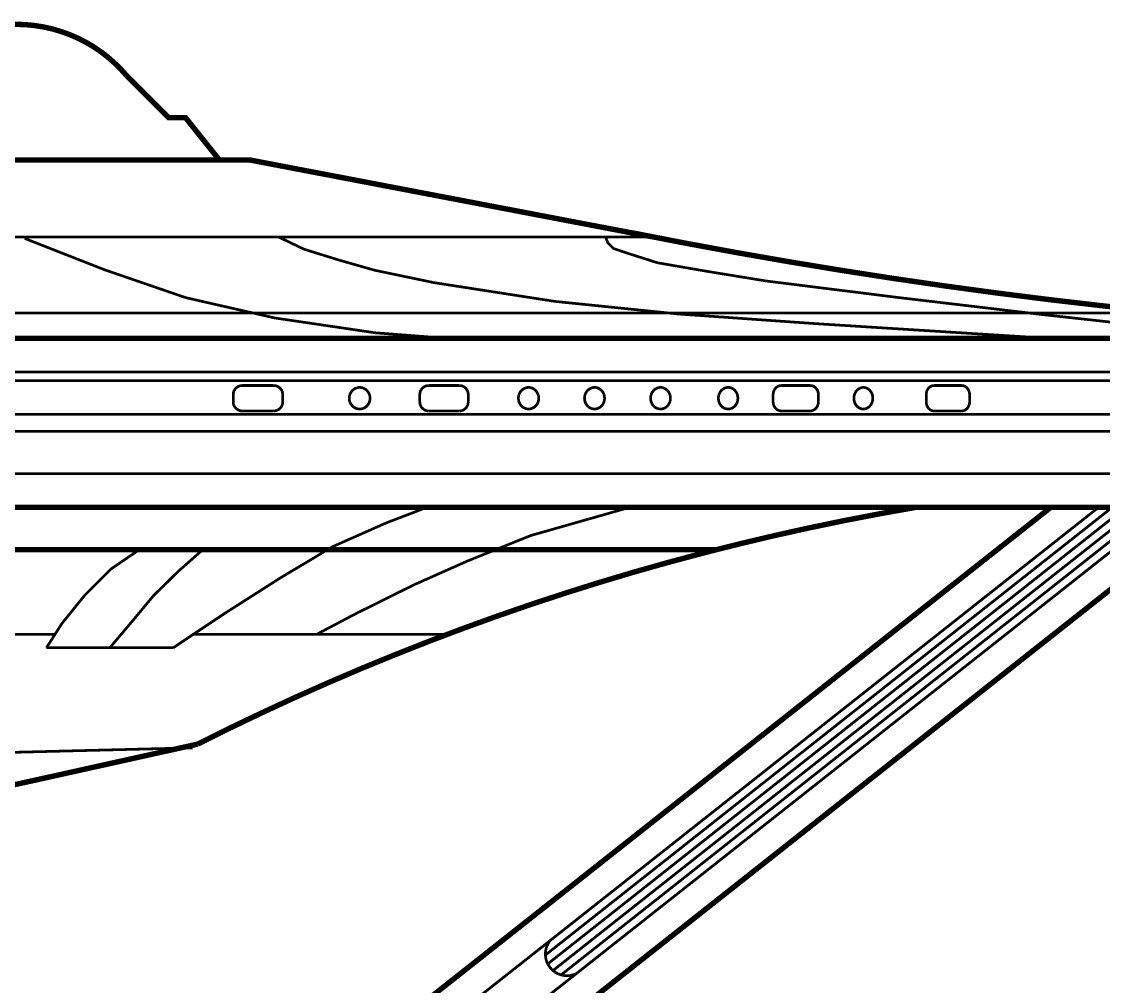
# Model space of a CAD drawing. Extents: x 0.8 to 42.3, y -0.1 to 32.5.
# Drawn here: x 8.336 to 10.902, y 7.827 to 10.114 of the extents above; entities that cross this region are included whole.
import ezdxf

# ---------------------------------------------------------------- set-up
doc = ezdxf.new("R2010")
doc.units = 0
doc.layers.add('FRONT', color=7, linetype='CONTINUOUS')

msp = doc.modelspace()

# ---------------------------------------------------------------- linework, layer by layer
at = {"layer": 'FRONT'}
for points, const_width in [([(8.4285, 10.0909), (8.4083, 10.0968), (8.3877, 10.1014), (8.3668, 10.1047), (8.3458, 10.1068), (8.3247, 10.1075), (8.3036, 10.107)], 0.0128), ([(8.4285, 10.0909), (8.4484, 10.0838), (8.4678, 10.0755), (8.4866, 10.066), (8.5049, 10.0554), (8.5224, 10.0436), (8.5392, 10.0308), (8.5551, 10.017), (8.5702, 10.0023), (8.5844, 9.9866)], 0.0128), ([(8.5844, 9.9866), (8.6846, 9.8864), (8.7246, 9.8864), (8.8048, 9.7862)], 0.0128), ([(9.8328, 9.6036), (8.8759, 9.7862), (6.5103, 9.7862)], 0.0128), ([(5.5534, 9.6036), (9.8328, 9.6036)], 0.00641), ([(8.7246, 9.4597), (8.5325, 9.5257), (8.343, 9.6)], 0.00641), ([(10.7541, 9.3643), (10.5384, 9.3778), (10.2175, 9.398), (9.8925, 9.4209), (9.6012, 9.4506), (9.3141, 9.4951), (9.1725, 9.5247), (9.0875, 9.549), (9.0053, 9.5746), (8.945, 9.6036)], 0.00641), ([(10.1015, 9.4991), (9.9613, 9.522), (9.844, 9.5423), (9.7765, 9.5638), (9.7401, 9.576), (9.7267, 9.5895), (9.7199, 9.6056)], 0.00641), ([(11.276, 9.4037), (11.1509, 9.4146), (11.0258, 9.4268), (10.9008, 9.4401), (10.776, 9.4546), (10.6513, 9.4703), (10.5268, 9.4872), (10.4025, 9.5053), (10.2783, 9.5246), (10.1543, 9.545), (10.0305, 9.5666), (9.9069, 9.5894), (9.7836, 9.6134)], 0.0128), ([(11.3343, 9.3631), (11.0629, 9.3858), (10.7555, 9.4196), (10.4143, 9.46), (10.1015, 9.4991)], 0.00641), ([(9.1747, 9.3762), (8.9367, 9.4113), (8.7246, 9.4597)], 0.00641), ([(4.2439, 9.4232), (11.0611, 9.4232)], 0.00641), ([(11.1424, 9.4232), (4.3252, 9.4232)], 0.00641), ([(13.0945, 9.363), (2.2918, 9.363)], 0.0128), ([(9.1747, 9.3762), (9.3459, 9.363)], 0.00641), ([(10.7541, 9.3643), (10.8294, 9.363)], 0.00641), ([(2.2214, 9.2829), (13.1648, 9.2829)], 0.00641), ([(2.2265, 9.2628), (13.1598, 9.2628)], 0.00641), ([(8.8406, 9.2403), (8.839, 9.2369), (8.8381, 9.2332), (8.8378, 9.2294)], 0.00641), ([(8.8406, 9.2403), (8.8427, 9.2434), (8.8454, 9.2461), (8.8484, 9.2483), (8.8518, 9.2499), (8.8553, 9.2509), (8.859, 9.2512)], 0.00641), ([(8.9341, 9.2512), (8.859, 9.2512)], 0.00641), ([(8.9554, 9.2294), (8.9551, 9.2332), (8.9541, 9.2369), (8.9525, 9.2403), (8.9504, 9.2434), (8.9478, 9.2461), (8.9448, 9.2483), (8.9414, 9.2499), (8.9378, 9.2509), (8.9341, 9.2512)], 0.00641), ([(9.1301, 9.2455), (9.1352, 9.2466), (9.1404, 9.2466), (9.1454, 9.2455), (9.1501, 9.2433), (9.1543, 9.2401), (9.1578, 9.2361), (9.1604, 9.2315), (9.162, 9.2264), (9.1625, 9.2211), (9.162, 9.2157), (9.1604, 9.2106), (9.1578, 9.206), (9.1543, 9.202), (9.1501, 9.1988), (9.1454, 9.1967), (9.1404, 9.1955), (9.1352, 9.1955), (9.1301, 9.1967), (9.1254, 9.1988), (9.1212, 9.202), (9.1178, 9.206), (9.1152, 9.2106), (9.1136, 9.2157), (9.113, 9.2211)], 0.00641), ([(9.1301, 9.2455), (9.1254, 9.2433), (9.1212, 9.2401), (9.1178, 9.2361), (9.1152, 9.2315), (9.1136, 9.2264), (9.113, 9.2211)], 0.00641), ([(9.2832, 9.2403), (9.2817, 9.2369), (9.2807, 9.2332), (9.2804, 9.2294), (9.2804, 9.2127)], 0.00641), ([(9.2832, 9.2403), (9.2853, 9.2434), (9.2879, 9.2461), (9.2908, 9.2483), (9.2941, 9.2499), (9.2976, 9.2509), (9.3012, 9.2512)], 0.00641), ([(9.3746, 9.2512), (9.3012, 9.2512)], 0.00641), ([(9.3954, 9.2294), (9.3951, 9.2332), (9.3942, 9.2369), (9.3926, 9.2403), (9.3906, 9.2434), (9.388, 9.2461), (9.385, 9.2483), (9.3817, 9.2499), (9.3782, 9.2509), (9.3746, 9.2512)], 0.00641), ([(9.5626, 9.2211), (9.5621, 9.2264), (9.5605, 9.2315), (9.558, 9.2361), (9.5546, 9.2401), (9.5505, 9.2433), (9.5459, 9.2455), (9.541, 9.2466), (9.5359, 9.2466), (9.531, 9.2455), (9.5264, 9.2433), (9.5223, 9.2401), (9.5189, 9.2361), (9.5164, 9.2315), (9.5148, 9.2264), (9.5143, 9.2211), (9.5148, 9.2157), (9.5164, 9.2106), (9.5189, 9.206), (9.5223, 9.202), (9.5264, 9.1988), (9.531, 9.1967), (9.5359, 9.1955), (9.541, 9.1955), (9.5459, 9.1967), (9.5505, 9.1988), (9.5546, 9.202), (9.558, 9.206), (9.5605, 9.2106), (9.5621, 9.2157), (9.5626, 9.2211)], 0.00641), ([(9.7188, 9.2211), (9.7183, 9.2264), (9.7168, 9.2315), (9.7143, 9.2361), (9.711, 9.2401), (9.7069, 9.2433), (9.7024, 9.2455), (9.6975, 9.2466), (9.6925, 9.2466), (9.6876, 9.2455), (9.6831, 9.2433), (9.679, 9.2401), (9.6757, 9.2361), (9.6732, 9.2315), (9.6716, 9.2264), (9.6711, 9.2211), (9.6716, 9.2157), (9.6732, 9.2106), (9.6757, 9.206), (9.679, 9.202), (9.6831, 9.1988), (9.6876, 9.1967), (9.6925, 9.1955), (9.6975, 9.1955), (9.7024, 9.1967), (9.7069, 9.1988), (9.711, 9.202), (9.7143, 9.206), (9.7168, 9.2106), (9.7183, 9.2157), (9.7188, 9.2211)], 0.00641), ([(9.7188, 9.2211), (9.7183, 9.2264), (9.7168, 9.2315), (9.7143, 9.2361), (9.711, 9.2401), (9.7069, 9.2433), (9.7024, 9.2455), (9.6975, 9.2466), (9.6925, 9.2466), (9.6876, 9.2455), (9.6831, 9.2433), (9.679, 9.2401), (9.6757, 9.2361), (9.6732, 9.2315), (9.6716, 9.2264), (9.6711, 9.2211), (9.6716, 9.2157), (9.6732, 9.2106), (9.6757, 9.206), (9.679, 9.202), (9.6831, 9.1988), (9.6876, 9.1967), (9.6925, 9.1955), (9.6975, 9.1955), (9.7024, 9.1967), (9.7069, 9.1988), (9.711, 9.202), (9.7143, 9.206), (9.7168, 9.2106), (9.7183, 9.2157), (9.7188, 9.2211)], 0.00641), ([(9.7188, 9.2211), (9.7183, 9.2264), (9.7168, 9.2315), (9.7143, 9.2361), (9.711, 9.2401), (9.7069, 9.2433), (9.7024, 9.2455), (9.6975, 9.2466), (9.6925, 9.2466), (9.6876, 9.2455), (9.6831, 9.2433), (9.679, 9.2401), (9.6757, 9.2361), (9.6732, 9.2315), (9.6716, 9.2264), (9.6711, 9.2211), (9.6716, 9.2157), (9.6732, 9.2106), (9.6757, 9.206), (9.679, 9.202), (9.6831, 9.1988), (9.6876, 9.1967), (9.6925, 9.1955), (9.6975, 9.1955), (9.7024, 9.1967), (9.7069, 9.1988), (9.711, 9.202), (9.7143, 9.206), (9.7168, 9.2106), (9.7183, 9.2157), (9.7188, 9.2211)], 0.00641), ([(9.7188, 9.2211), (9.7183, 9.2264), (9.7168, 9.2315), (9.7143, 9.2361), (9.711, 9.2401), (9.7069, 9.2433), (9.7024, 9.2455), (9.6975, 9.2466), (9.6925, 9.2466), (9.6876, 9.2455), (9.6831, 9.2433), (9.679, 9.2401), (9.6757, 9.2361), (9.6732, 9.2315), (9.6716, 9.2264), (9.6711, 9.2211), (9.6716, 9.2157), (9.6732, 9.2106), (9.6757, 9.206), (9.679, 9.202), (9.6831, 9.1988), (9.6876, 9.1967), (9.6925, 9.1955), (9.6975, 9.1955), (9.7024, 9.1967), (9.7069, 9.1988), (9.711, 9.202), (9.7143, 9.206), (9.7168, 9.2106), (9.7183, 9.2157), (9.7188, 9.2211)], 0.00641), ([(9.8751, 9.2211), (9.8746, 9.2264), (9.873, 9.2315), (9.8706, 9.2361), (9.8673, 9.2401), (9.8633, 9.2433), (9.8588, 9.2455), (9.854, 9.2466), (9.849, 9.2466), (9.8442, 9.2455), (9.8397, 9.2433), (9.8357, 9.2401), (9.8324, 9.2361), (9.83, 9.2315), (9.8285, 9.2264), (9.8279, 9.2211), (9.8285, 9.2157), (9.83, 9.2106), (9.8324, 9.206), (9.8357, 9.202), (9.8397, 9.1988), (9.8442, 9.1967), (9.849, 9.1955), (9.854, 9.1955), (9.8588, 9.1967), (9.8633, 9.1988), (9.8673, 9.202), (9.8706, 9.206), (9.873, 9.2106), (9.8746, 9.2157), (9.8751, 9.2211)], 0.00641), ([(9.8751, 9.2211), (9.8746, 9.2264), (9.873, 9.2315), (9.8706, 9.2361), (9.8673, 9.2401), (9.8633, 9.2433), (9.8588, 9.2455), (9.854, 9.2466), (9.849, 9.2466), (9.8442, 9.2455), (9.8397, 9.2433), (9.8357, 9.2401), (9.8324, 9.2361), (9.83, 9.2315), (9.8285, 9.2264), (9.8279, 9.2211), (9.8285, 9.2157), (9.83, 9.2106), (9.8324, 9.206), (9.8357, 9.202), (9.8397, 9.1988), (9.8442, 9.1967), (9.849, 9.1955), (9.854, 9.1955), (9.8588, 9.1967), (9.8633, 9.1988), (9.8673, 9.202), (9.8706, 9.206), (9.873, 9.2106), (9.8746, 9.2157), (9.8751, 9.2211)], 0.00641), ([(9.8751, 9.2211), (9.8746, 9.2264), (9.873, 9.2315), (9.8706, 9.2361), (9.8673, 9.2401), (9.8633, 9.2433), (9.8588, 9.2455), (9.854, 9.2466), (9.849, 9.2466), (9.8442, 9.2455), (9.8397, 9.2433), (9.8357, 9.2401), (9.8324, 9.2361), (9.83, 9.2315), (9.8285, 9.2264), (9.8279, 9.2211), (9.8285, 9.2157), (9.83, 9.2106), (9.8324, 9.206), (9.8357, 9.202), (9.8397, 9.1988), (9.8442, 9.1967), (9.849, 9.1955), (9.854, 9.1955), (9.8588, 9.1967), (9.8633, 9.1988), (9.8673, 9.202), (9.8706, 9.206), (9.873, 9.2106), (9.8746, 9.2157), (9.8751, 9.2211)], 0.00641), ([(9.8751, 9.2211), (9.8746, 9.2264), (9.873, 9.2315), (9.8706, 9.2361), (9.8673, 9.2401), (9.8633, 9.2433), (9.8588, 9.2455), (9.854, 9.2466), (9.849, 9.2466), (9.8442, 9.2455), (9.8397, 9.2433), (9.8357, 9.2401), (9.8324, 9.2361), (9.83, 9.2315), (9.8285, 9.2264), (9.8279, 9.2211), (9.8285, 9.2157), (9.83, 9.2106), (9.8324, 9.206), (9.8357, 9.202), (9.8397, 9.1988), (9.8442, 9.1967), (9.849, 9.1955), (9.854, 9.1955), (9.8588, 9.1967), (9.8633, 9.1988), (9.8673, 9.202), (9.8706, 9.206), (9.873, 9.2106), (9.8746, 9.2157), (9.8751, 9.2211)], 0.00641), ([(10.0351, 9.2211), (10.0346, 9.2264), (10.0331, 9.2315), (10.0307, 9.2361), (10.0274, 9.2401), (10.0235, 9.2433), (10.0191, 9.2455), (10.0143, 9.2466), (10.0095, 9.2466), (10.0047, 9.2455), (10.0003, 9.2433), (9.9963, 9.2401), (9.9931, 9.2361), (9.9907, 9.2315), (9.9892, 9.2264), (9.9887, 9.2211), (9.9892, 9.2157), (9.9907, 9.2106), (9.9931, 9.206), (9.9963, 9.202), (10.0003, 9.1988), (10.0047, 9.1967), (10.0095, 9.1955), (10.0143, 9.1955), (10.0191, 9.1967), (10.0235, 9.1988), (10.0274, 9.202), (10.0307, 9.206), (10.0331, 9.2106), (10.0346, 9.2157), (10.0351, 9.2211)], 0.00641), ([(10.0351, 9.2211), (10.0346, 9.2264), (10.0331, 9.2315), (10.0307, 9.2361), (10.0274, 9.2401), (10.0235, 9.2433), (10.0191, 9.2455), (10.0143, 9.2466), (10.0095, 9.2466), (10.0047, 9.2455), (10.0003, 9.2433), (9.9963, 9.2401), (9.9931, 9.2361), (9.9907, 9.2315), (9.9892, 9.2264), (9.9887, 9.2211), (9.9892, 9.2157), (9.9907, 9.2106), (9.9931, 9.206), (9.9963, 9.202), (10.0003, 9.1988), (10.0047, 9.1967), (10.0095, 9.1955), (10.0143, 9.1955), (10.0191, 9.1967), (10.0235, 9.1988), (10.0274, 9.202), (10.0307, 9.206), (10.0331, 9.2106), (10.0346, 9.2157), (10.0351, 9.2211)], 0.00641), ([(10.0351, 9.2211), (10.0346, 9.2264), (10.0331, 9.2315), (10.0307, 9.2361), (10.0274, 9.2401), (10.0235, 9.2433), (10.0191, 9.2455), (10.0143, 9.2466), (10.0095, 9.2466), (10.0047, 9.2455), (10.0003, 9.2433), (9.9963, 9.2401), (9.9931, 9.2361), (9.9907, 9.2315), (9.9892, 9.2264), (9.9887, 9.2211), (9.9892, 9.2157), (9.9907, 9.2106), (9.9931, 9.206), (9.9963, 9.202), (10.0003, 9.1988), (10.0047, 9.1967), (10.0095, 9.1955), (10.0143, 9.1955), (10.0191, 9.1967), (10.0235, 9.1988), (10.0274, 9.202), (10.0307, 9.206), (10.0331, 9.2106), (10.0346, 9.2157), (10.0351, 9.2211)], 0.00641), ([(10.0351, 9.2211), (10.0346, 9.2264), (10.0331, 9.2315), (10.0307, 9.2361), (10.0274, 9.2401), (10.0235, 9.2433), (10.0191, 9.2455), (10.0143, 9.2466), (10.0095, 9.2466), (10.0047, 9.2455), (10.0003, 9.2433), (9.9963, 9.2401), (9.9931, 9.2361), (9.9907, 9.2315), (9.9892, 9.2264), (9.9887, 9.2211), (9.9892, 9.2157), (9.9907, 9.2106), (9.9931, 9.206), (9.9963, 9.202), (10.0003, 9.1988), (10.0047, 9.1967), (10.0095, 9.1955), (10.0143, 9.1955), (10.0191, 9.1967), (10.0235, 9.1988), (10.0274, 9.202), (10.0307, 9.206), (10.0331, 9.2106), (10.0346, 9.2157), (10.0351, 9.2211)], 0.00641), ([(10.1212, 9.2403), (10.1197, 9.2369), (10.1189, 9.2332), (10.1186, 9.2294)], 0.00641), ([(10.1212, 9.2403), (10.1197, 9.2369), (10.1189, 9.2332), (10.1186, 9.2294)], 0.00641), ([(10.1212, 9.2403), (10.1197, 9.2369), (10.1189, 9.2332), (10.1186, 9.2294)], 0.00641), ([(10.1212, 9.2403), (10.1197, 9.2369), (10.1189, 9.2332), (10.1186, 9.2294)], 0.00641), ([(10.1212, 9.2403), (10.1231, 9.2434), (10.1255, 9.2461), (10.1283, 9.2483), (10.1313, 9.2499), (10.1346, 9.2509), (10.138, 9.2512)], 0.00641), ([(10.1212, 9.2403), (10.1231, 9.2434), (10.1255, 9.2461), (10.1283, 9.2483), (10.1313, 9.2499), (10.1346, 9.2509), (10.138, 9.2512)], 0.00641), ([(10.1212, 9.2403), (10.1231, 9.2434), (10.1255, 9.2461), (10.1283, 9.2483), (10.1313, 9.2499), (10.1346, 9.2509), (10.138, 9.2512)], 0.00641), ([(10.1212, 9.2403), (10.1231, 9.2434), (10.1255, 9.2461), (10.1283, 9.2483), (10.1313, 9.2499), (10.1346, 9.2509), (10.138, 9.2512)], 0.00641), ([(10.226, 9.2294), (10.2257, 9.2332), (10.2248, 9.2369), (10.2234, 9.2403), (10.2214, 9.2434), (10.219, 9.2461), (10.2163, 9.2483), (10.2132, 9.2499), (10.2099, 9.2509), (10.2065, 9.2512), (10.138, 9.2512)], 0.00641), ([(10.138, 9.2512), (10.2065, 9.2512)], 0.00641), ([(10.138, 9.2512), (10.2065, 9.2512)], 0.00641), ([(10.138, 9.2512), (10.2065, 9.2512)], 0.00641), ([(10.2163, 9.2483), (10.2132, 9.2499), (10.2099, 9.2509), (10.2065, 9.2512)], 0.00641), ([(10.2163, 9.2483), (10.2132, 9.2499), (10.2099, 9.2509), (10.2065, 9.2512)], 0.00641), ([(10.2163, 9.2483), (10.2132, 9.2499), (10.2099, 9.2509), (10.2065, 9.2512)], 0.00641), ([(10.2163, 9.2483), (10.219, 9.2461), (10.2214, 9.2434), (10.2234, 9.2403), (10.2248, 9.2369), (10.2257, 9.2332), (10.226, 9.2294)], 0.00641), ([(10.2163, 9.2483), (10.219, 9.2461), (10.2214, 9.2434), (10.2234, 9.2403), (10.2248, 9.2369), (10.2257, 9.2332), (10.226, 9.2294)], 0.00641), ([(10.2163, 9.2483), (10.219, 9.2461), (10.2214, 9.2434), (10.2234, 9.2403), (10.2248, 9.2369), (10.2257, 9.2332), (10.226, 9.2294)], 0.00641), ([(10.3551, 9.2211), (10.3546, 9.2264), (10.3532, 9.2315), (10.3508, 9.2361), (10.3477, 9.2401), (10.3439, 9.2433), (10.3396, 9.2455), (10.335, 9.2466), (10.3303, 9.2466), (10.3257, 9.2455), (10.3214, 9.2433), (10.3176, 9.2401), (10.3145, 9.2361), (10.3121, 9.2315), (10.3107, 9.2264), (10.3102, 9.2211), (10.3107, 9.2157), (10.3121, 9.2106), (10.3145, 9.206), (10.3176, 9.202), (10.3214, 9.1988), (10.3257, 9.1967), (10.3303, 9.1955), (10.335, 9.1955), (10.3396, 9.1967), (10.3439, 9.1988), (10.3477, 9.202), (10.3508, 9.206), (10.3532, 9.2106), (10.3546, 9.2157), (10.3551, 9.2211)], 0.00641), ([(10.3551, 9.2211), (10.3546, 9.2264), (10.3532, 9.2315), (10.3508, 9.2361), (10.3477, 9.2401), (10.3439, 9.2433), (10.3396, 9.2455), (10.335, 9.2466), (10.3303, 9.2466), (10.3257, 9.2455), (10.3214, 9.2433), (10.3176, 9.2401), (10.3145, 9.2361), (10.3121, 9.2315), (10.3107, 9.2264), (10.3102, 9.2211), (10.3107, 9.2157), (10.3121, 9.2106), (10.3145, 9.206), (10.3176, 9.202), (10.3214, 9.1988), (10.3257, 9.1967), (10.3303, 9.1955), (10.335, 9.1955), (10.3396, 9.1967), (10.3439, 9.1988), (10.3477, 9.202), (10.3508, 9.206), (10.3532, 9.2106), (10.3546, 9.2157), (10.3551, 9.2211)], 0.00641), ([(10.3551, 9.2211), (10.3546, 9.2264), (10.3532, 9.2315), (10.3508, 9.2361), (10.3477, 9.2401), (10.3439, 9.2433), (10.3396, 9.2455), (10.335, 9.2466), (10.3303, 9.2466), (10.3257, 9.2455), (10.3214, 9.2433), (10.3176, 9.2401), (10.3145, 9.2361), (10.3121, 9.2315), (10.3107, 9.2264), (10.3102, 9.2211), (10.3107, 9.2157), (10.3121, 9.2106), (10.3145, 9.206), (10.3176, 9.202), (10.3214, 9.1988), (10.3257, 9.1967), (10.3303, 9.1955), (10.335, 9.1955), (10.3396, 9.1967), (10.3439, 9.1988), (10.3477, 9.202), (10.3508, 9.206), (10.3532, 9.2106), (10.3546, 9.2157), (10.3551, 9.2211)], 0.00641), ([(10.3551, 9.2211), (10.3546, 9.2264), (10.3532, 9.2315), (10.3508, 9.2361), (10.3477, 9.2401), (10.3439, 9.2433), (10.3396, 9.2455), (10.335, 9.2466), (10.3303, 9.2466), (10.3257, 9.2455), (10.3214, 9.2433), (10.3176, 9.2401), (10.3145, 9.2361), (10.3121, 9.2315), (10.3107, 9.2264), (10.3102, 9.2211), (10.3107, 9.2157), (10.3121, 9.2106), (10.3145, 9.206), (10.3176, 9.202), (10.3214, 9.1988), (10.3257, 9.1967), (10.3303, 9.1955), (10.335, 9.1955), (10.3396, 9.1967), (10.3439, 9.1988), (10.3477, 9.202), (10.3508, 9.206), (10.3532, 9.2106), (10.3546, 9.2157), (10.3551, 9.2211)], 0.00641), ([(10.4842, 9.2403), (10.4828, 9.2369), (10.482, 9.2332), (10.4817, 9.2294)], 0.00641), ([(10.4842, 9.2403), (10.4828, 9.2369), (10.482, 9.2332), (10.4817, 9.2294), (10.4817, 9.2127)], 0.00641), ([(10.4842, 9.2403), (10.4828, 9.2369), (10.482, 9.2332), (10.4817, 9.2294), (10.4817, 9.2127)], 0.00641), ([(10.4842, 9.2403), (10.4828, 9.2369), (10.482, 9.2332), (10.4817, 9.2294), (10.4817, 9.2127)], 0.00641), ([(10.4842, 9.2403), (10.486, 9.2434), (10.4883, 9.2461), (10.491, 9.2483), (10.4939, 9.2499), (10.4971, 9.2509), (10.5003, 9.2512)], 0.00641), ([(10.4842, 9.2403), (10.486, 9.2434), (10.4883, 9.2461), (10.491, 9.2483), (10.4939, 9.2499), (10.4971, 9.2509), (10.5003, 9.2512)], 0.00641), ([(10.4842, 9.2403), (10.486, 9.2434), (10.4883, 9.2461), (10.491, 9.2483), (10.4939, 9.2499), (10.4971, 9.2509), (10.5003, 9.2512)], 0.00641), ([(10.4842, 9.2403), (10.486, 9.2434), (10.4883, 9.2461), (10.491, 9.2483), (10.4939, 9.2499), (10.4971, 9.2509), (10.5003, 9.2512)], 0.00641), ([(10.566, 9.2512), (10.5003, 9.2512)], 0.00641), ([(10.5003, 9.2512), (10.566, 9.2512)], 0.00641), ([(10.5003, 9.2512), (10.566, 9.2512)], 0.00641), ([(10.5003, 9.2512), (10.566, 9.2512)], 0.00641), ([(10.5846, 9.2294), (10.5844, 9.2332), (10.5835, 9.2369), (10.5822, 9.2403), (10.5803, 9.2434), (10.578, 9.2461), (10.5753, 9.2483), (10.5724, 9.2499), (10.5693, 9.2509), (10.566, 9.2512)], 0.00641), ([(10.5846, 9.2294), (10.5844, 9.2332), (10.5835, 9.2369), (10.5822, 9.2403), (10.5803, 9.2434), (10.578, 9.2461), (10.5753, 9.2483), (10.5724, 9.2499), (10.5693, 9.2509), (10.566, 9.2512)], 0.00641), ([(10.5846, 9.2294), (10.5844, 9.2332), (10.5835, 9.2369), (10.5822, 9.2403), (10.5803, 9.2434), (10.578, 9.2461), (10.5753, 9.2483), (10.5724, 9.2499), (10.5693, 9.2509), (10.566, 9.2512)], 0.00641), ([(10.5753, 9.2483), (10.5724, 9.2499), (10.5693, 9.2509), (10.566, 9.2512)], 0.00641), ([(10.5753, 9.2483), (10.578, 9.2461), (10.5803, 9.2434), (10.5822, 9.2403), (10.5835, 9.2369), (10.5844, 9.2332), (10.5846, 9.2294)], 0.00641), ([(8.8378, 9.2127), (8.8378, 9.2294)], 0.00641), ([(8.8484, 9.1938), (8.8454, 9.196), (8.8427, 9.1987), (8.8406, 9.2018), (8.839, 9.2053), (8.8381, 9.2089), (8.8378, 9.2127)], 0.00641), ([(8.9341, 9.1909), (8.9378, 9.1912), (8.9414, 9.1922), (8.9448, 9.1938), (8.9478, 9.196), (8.9504, 9.1987), (8.9525, 9.2018), (8.9541, 9.2053), (8.9551, 9.2089), (8.9554, 9.2127)], 0.00641), ([(8.9554, 9.2294), (8.9554, 9.2127)], 0.00641), ([(9.2908, 9.1938), (9.2879, 9.196), (9.2853, 9.1987), (9.2832, 9.2018), (9.2817, 9.2053), (9.2807, 9.2089), (9.2804, 9.2127)], 0.00641), ([(9.3926, 9.2018), (9.3942, 9.2053), (9.3951, 9.2089), (9.3954, 9.2127)], 0.00641), ([(9.3954, 9.2127), (9.3954, 9.2294)], 0.00641), ([(10.1186, 9.2294), (10.1186, 9.2127)], 0.00641), ([(10.1186, 9.2127), (10.1186, 9.2294)], 0.00641), ([(10.1186, 9.2127), (10.1186, 9.2294)], 0.00641), ([(10.1186, 9.2127), (10.1186, 9.2294)], 0.00641), ([(10.1186, 9.2127), (10.1189, 9.2089), (10.1197, 9.2053), (10.1212, 9.2018), (10.1231, 9.1987), (10.1255, 9.196), (10.1283, 9.1938), (10.1313, 9.1922), (10.1346, 9.1912), (10.138, 9.1909)], 0.00641), ([(10.1186, 9.2127), (10.1189, 9.2089), (10.1197, 9.2053), (10.1212, 9.2018), (10.1231, 9.1987), (10.1255, 9.196), (10.1283, 9.1938), (10.1313, 9.1922), (10.1346, 9.1912), (10.138, 9.1909)], 0.00641), ([(10.1283, 9.1938), (10.1255, 9.196), (10.1231, 9.1987), (10.1212, 9.2018), (10.1197, 9.2053), (10.1189, 9.2089), (10.1186, 9.2127)], 0.00641), ([(10.1283, 9.1938), (10.1255, 9.196), (10.1231, 9.1987), (10.1212, 9.2018), (10.1197, 9.2053), (10.1189, 9.2089), (10.1186, 9.2127)], 0.00641), ([(10.2065, 9.1909), (10.2099, 9.1912), (10.2132, 9.1922), (10.2163, 9.1938), (10.219, 9.196), (10.2214, 9.1987), (10.2234, 9.2018), (10.2248, 9.2053), (10.2257, 9.2089), (10.226, 9.2127)], 0.00641), ([(10.2234, 9.2018), (10.2248, 9.2053), (10.2257, 9.2089), (10.226, 9.2127)], 0.00641), ([(10.2234, 9.2018), (10.2248, 9.2053), (10.2257, 9.2089), (10.226, 9.2127)], 0.00641), ([(10.2234, 9.2018), (10.2248, 9.2053), (10.2257, 9.2089), (10.226, 9.2127)], 0.00641), ([(10.226, 9.2127), (10.226, 9.2294)], 0.00641), ([(10.226, 9.2294), (10.226, 9.2127)], 0.00641), ([(10.226, 9.2294), (10.226, 9.2127)], 0.00641), ([(10.226, 9.2294), (10.226, 9.2127)], 0.00641), ([(10.4817, 9.2127), (10.4817, 9.2294)], 0.00641), ([(10.4817, 9.2127), (10.482, 9.2089), (10.4828, 9.2053), (10.4842, 9.2018), (10.486, 9.1987), (10.4883, 9.196), (10.491, 9.1938), (10.4939, 9.1922), (10.4971, 9.1912), (10.5003, 9.1909)], 0.00641), ([(10.491, 9.1938), (10.4883, 9.196), (10.486, 9.1987), (10.4842, 9.2018), (10.4828, 9.2053), (10.482, 9.2089), (10.4817, 9.2127)], 0.00641), ([(10.491, 9.1938), (10.4883, 9.196), (10.486, 9.1987), (10.4842, 9.2018), (10.4828, 9.2053), (10.482, 9.2089), (10.4817, 9.2127)], 0.00641), ([(10.491, 9.1938), (10.4883, 9.196), (10.486, 9.1987), (10.4842, 9.2018), (10.4828, 9.2053), (10.482, 9.2089), (10.4817, 9.2127)], 0.00641), ([(10.566, 9.1909), (10.5693, 9.1912), (10.5724, 9.1922), (10.5753, 9.1938), (10.578, 9.196), (10.5803, 9.1987), (10.5822, 9.2018), (10.5835, 9.2053), (10.5844, 9.2089), (10.5846, 9.2127)], 0.00641), ([(10.5822, 9.2018), (10.5835, 9.2053), (10.5844, 9.2089), (10.5846, 9.2127)], 0.00641), ([(10.5822, 9.2018), (10.5835, 9.2053), (10.5844, 9.2089), (10.5846, 9.2127)], 0.00641), ([(10.5822, 9.2018), (10.5835, 9.2053), (10.5844, 9.2089), (10.5846, 9.2127)], 0.00641), ([(10.5846, 9.2294), (10.5846, 9.2127)], 0.00641), ([(10.5846, 9.2127), (10.5846, 9.2294)], 0.00641), ([(10.5846, 9.2127), (10.5846, 9.2294)], 0.00641), ([(10.5846, 9.2127), (10.5846, 9.2294)], 0.00641), ([(8.8484, 9.1938), (8.8518, 9.1922), (8.8553, 9.1912), (8.859, 9.1909)], 0.00641), ([(8.9341, 9.1909), (8.859, 9.1909)], 0.00641), ([(9.2908, 9.1938), (9.2941, 9.1922), (9.2976, 9.1912), (9.3012, 9.1909)], 0.00641), ([(9.3012, 9.1909), (9.3746, 9.1909)], 0.00641), ([(9.3926, 9.2018), (9.3906, 9.1987), (9.388, 9.196), (9.385, 9.1938), (9.3817, 9.1922), (9.3782, 9.1912), (9.3746, 9.1909)], 0.00641), ([(10.1283, 9.1938), (10.1313, 9.1922), (10.1346, 9.1912), (10.138, 9.1909)], 0.00641), ([(10.1283, 9.1938), (10.1313, 9.1922), (10.1346, 9.1912), (10.138, 9.1909)], 0.00641), ([(10.138, 9.1909), (10.2065, 9.1909)], 0.00641), ([(10.2065, 9.1909), (10.138, 9.1909)], 0.00641), ([(10.2065, 9.1909), (10.138, 9.1909)], 0.00641), ([(10.2065, 9.1909), (10.138, 9.1909)], 0.00641), ([(10.2234, 9.2018), (10.2214, 9.1987), (10.219, 9.196), (10.2163, 9.1938), (10.2132, 9.1922), (10.2099, 9.1912), (10.2065, 9.1909)], 0.00641), ([(10.2234, 9.2018), (10.2214, 9.1987), (10.219, 9.196), (10.2163, 9.1938), (10.2132, 9.1922), (10.2099, 9.1912), (10.2065, 9.1909)], 0.00641), ([(10.2234, 9.2018), (10.2214, 9.1987), (10.219, 9.196), (10.2163, 9.1938), (10.2132, 9.1922), (10.2099, 9.1912), (10.2065, 9.1909)], 0.00641), ([(10.491, 9.1938), (10.4939, 9.1922), (10.4971, 9.1912), (10.5003, 9.1909)], 0.00641), ([(10.491, 9.1938), (10.4939, 9.1922), (10.4971, 9.1912), (10.5003, 9.1909)], 0.00641), ([(10.491, 9.1938), (10.4939, 9.1922), (10.4971, 9.1912), (10.5003, 9.1909)], 0.00641), ([(10.5003, 9.1909), (10.566, 9.1909)], 0.00641), ([(10.566, 9.1909), (10.5003, 9.1909)], 0.00641), ([(10.566, 9.1909), (10.5003, 9.1909)], 0.00641), ([(10.566, 9.1909), (10.5003, 9.1909)], 0.00641), ([(10.5822, 9.2018), (10.5803, 9.1987), (10.578, 9.196), (10.5753, 9.1938), (10.5724, 9.1922), (10.5693, 9.1912), (10.566, 9.1909)], 0.00641), ([(10.5822, 9.2018), (10.5803, 9.1987), (10.578, 9.196), (10.5753, 9.1938), (10.5724, 9.1922), (10.5693, 9.1912), (10.566, 9.1909)], 0.00641), ([(10.5822, 9.2018), (10.5803, 9.1987), (10.578, 9.196), (10.5753, 9.1938), (10.5724, 9.1922), (10.5693, 9.1912), (10.566, 9.1909)], 0.00641), ([(13.1397, 9.1827), (2.2465, 9.1827)], 0.00641), ([(13.1297, 9.1426), (2.2565, 9.1426)], 0.00641), ([(13.1046, 9.0424), (2.2816, 9.0424)], 0.00641), ([(2.4269, 8.9622), (12.9594, 8.9622)], 0.0128), ([(10.4563, 8.9622), (4.9299, 8.9622)], 0.0128), ([(8.5416, 7.1974), (10.7771, 8.9622)], 0.0128), ([(10.8905, 8.9622), (8.5934, 7.1487)], 0.00641), ([(8.6617, 7.0752), (11.052, 8.9622)], 0.00641), ([(11.1653, 8.9622), (8.7059, 7.0206)], 0.0128), ([(8.8182, 8.7112), (8.9487, 8.7944), (9.0729, 8.8687), (9.1997, 8.925), (9.2969, 8.9622)], 0.00641), ([(9.1305, 8.7112), (9.2675, 8.7791), (9.3942, 8.8354), (9.544, 8.8956), (9.778, 8.9622)], 0.00641), ([(10.9228, 8.9622), (9.5784, 7.9009)], 0.00641), ([(9.5839, 7.8798), (10.9551, 8.9622)], 0.00641), ([(10.9874, 8.9622), (9.5963, 7.8641)], 0.00641), ([(9.6156, 7.8538), (11.0197, 8.9622)], 0.00641), ([(9.9537, 8.8542), (10.0368, 8.8752), (10.1202, 8.895), (10.2039, 8.9136), (10.2878, 8.931), (10.372, 8.9472), (10.4563, 8.9622)], 0.0128), ([(5.4023, 8.862), (9.984, 8.862)], 0.0128), ([(8.548, 8.8162), (8.6153, 8.862)], 0.00641), ([(8.7081, 8.8111), (8.7656, 8.862)], 0.00641), ([(9.9537, 8.8542), (9.8709, 8.8321), (9.7885, 8.8088), (9.7063, 8.7843), (9.6245, 8.7586), (9.5432, 8.7318), (9.4621, 8.7038), (9.3815, 8.6746), (9.3014, 8.6444), (9.2216, 8.6129), (9.1423, 8.5804), (9.0635, 8.5467), (8.9852, 8.5119), (8.9074, 8.476), (8.8301, 8.439), (8.7533, 8.4009)], 0.0128), ([(8.4853, 8.7534), (8.548, 8.8162)], 0.00641), ([(8.7081, 8.8111), (8.6492, 8.7534)], 0.00641), ([(8.3948, 8.6294), (8.4315, 8.6869), (8.4853, 8.7534)], 0.00641), ([(8.5992, 8.6933), (8.6492, 8.7534)], 0.00641), ([(8.8182, 8.7112), (8.6955, 8.6294)], 0.00641), ([(9.1305, 8.7112), (9.0363, 8.6615)], 0.00641), ([(8.5992, 8.6933), (8.5451, 8.6294)], 0.00641), ([(8.4153, 8.6615), (6.9701, 8.6615)], 0.00641), ([(9.3463, 8.6615), (8.7402, 8.6615)], 0.00641), ([(8.3948, 8.6294), (8.6955, 8.6294)], 0.00641), ([(8.1279, 8.2884), (8.2648, 8.3802), (8.7416, 8.3922)], 0.00641), ([(8.2722, 8.2943), (8.7533, 8.4009)], 0.0128), ([(9.6072, 7.857), (9.6006, 7.8608), (9.5946, 7.8656), (9.5894, 7.8713), (9.5851, 7.8777), (9.5818, 7.8846), (9.5795, 7.892), (9.5785, 7.8996), (9.5785, 7.9073), (9.5797, 7.9149), (9.5821, 7.9222), (9.5855, 7.9291), (9.5899, 7.9355)], 0.00641), ([(9.6072, 7.857), (9.6144, 7.8541), (9.6219, 7.8524), (9.6295, 7.8518), (9.6372, 7.8524), (9.6447, 7.8541), (9.6519, 7.8569)], 0.00641)]:
    msp.add_lwpolyline(points, dxfattribs=dict(at, const_width=const_width))

doc.saveas('drawing.dxf')
